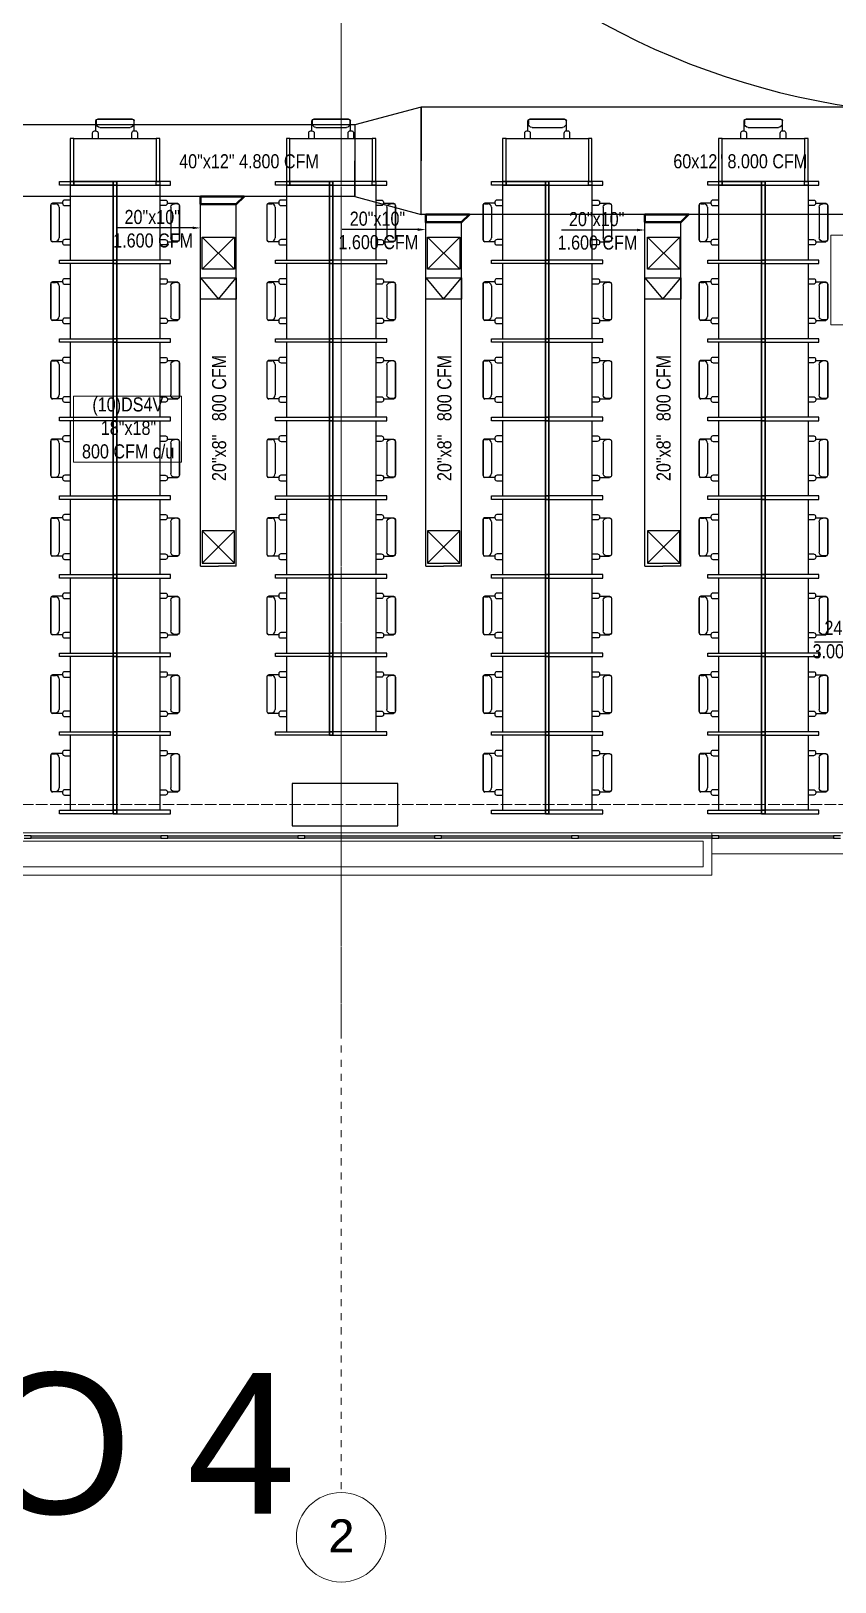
# Model space of a CAD drawing. Header units: inches. Extents: x -3 to 209, y -384 to 20.
# Drawn here: x 134.1 to 145.52, y -120.53 to -98.51 of the extents above; entities that cross this region are included whole.
import ezdxf
from ezdxf import colors
from ezdxf.entities.mleader import LeaderData, LeaderLine
from ezdxf.math import Vec2, Vec3

# ---------------------------------------------------------------- set-up
doc = ezdxf.new("R2010")
doc.units = ezdxf.units.IN
doc.header["$MEASUREMENT"] = 0
for name, pattern in [('Grid Line', [0.022225, 0.0127, -0.003175, 0.003175, -0.003175]), ('Grid Line 1_2_', [0.022225, 0.0127, -0.003175, 0.003175, -0.003175]), ('Hidden', [7.1438, 4.7625, -2.3813]), ('HIDDEN2', [0.1875, 0.125, -0.0625])]:
    doc.linetypes.add(name, pattern=pattern)
for name, color, linetype, lineweight in [('A-GLAZ-CURT', 253, 'Continuous', 9), ('A-GLAZ-CWMG', 253, 'Continuous', 9), ('HVAC -Textos Equipos', 2, 'Continuous', 9), ('HVAC -Textos Rejillas', 2, 'Continuous', 9), ('HVAC -Textos Retorno', 2, 'Continuous', 9), ('HVAC -Textos Suministro', 7, 'Continuous', 9), ('HVAC Suministro', 5, 'Continuous', 40), ('S-COLS', 6, 'Continuous', 13), ('S-GRID', 253, 'Continuous', 9), ('S-GRID-IDEN', 253, 'Continuous', 9)]:
    doc.layers.add(name, color=color, linetype=linetype, lineweight=lineweight)
for name, color, linetype in [('A-WALL', 253, 'Continuous'), ('Arquitectura', 251, 'Continuous'), ('HVAC-Accesorios', 1, 'Continuous'), ('HVAC-Rejillas', 2, 'HIDDEN2'), ('HVAC-Suministro', 170, 'Continuous'), ('NFF-FURN', 253, 'Continuous')]:
    doc.layers.add(name, color=color, linetype=linetype)
doc.styles.add('Arial', font='arial.ttf', dxfattribs={"height": 0.225})
doc.styles.add('Arial Narrow', font='ARIALN.TTF', dxfattribs={"height": 0.00295})
doc.styles.get("Standard").update_dxf_attribs({"font": 'arial.ttf'})

# ---------------------------------------------------------------- blocks, each defined once
blk = doc.blocks.new('ds')
at = {"linetype": 'ByBlock', "lineweight": -2}
for p, q in [((-0.0127, -0.0127), (0.0127, 0.0127)), ((-0.0127, 0.0127), (0.0127, -0.0127)), ((-0.0127, -0.0127), (-0.0127, 0.0127)), ((-0.0127, 0.0127), (0.0127, 0.0127)), ((0.0127, 0.0127), (0.0127, -0.0127)), ((0.0127, -0.0127), (-0.0127, -0.0127))]:
    blk.add_line(p, q, dxfattribs=at)
blk = doc.blocks.new('*U68')
blk.add_lwpolyline([(-0.26, -0.057), (-0.26, 0), (0, 0), (0.057, -0.057), (-0.26, -0.057)])
blk = doc.blocks.new('Grid - Grid Head - Circle-V14-COMUNICACIONES PISO 5 AVA')
at = {"layer": 'S-GRID-IDEN', "linetype": 'ByBlock', "lineweight": -2}
blk.add_circle((0, 0), 0.00635, dxfattribs=at)
blk = doc.blocks.new('nci')
at = {"layer": 'NFF-FURN', "linetype": 'ByBlock', "lineweight": -2}
for p, q in [((717, -265), (635, -265)), ((635, -342), (712, -342)), ((744, -310), (744, -292)), ((744, -310), (886, -310)), ((793, -799), (793, -367)), ((889, -316), (844, -316)), ((911, -831), (911, -335)), ((915, -824), (915, -342)), ((711, -824), (635, -824)), ((743, -874), (743, -856)), ((743, -856), (886, -856)), ((889, -850), (844, -850)), ((635, -901), (716, -901))]:
    blk.add_line(p, q, dxfattribs=at)
for points in [[(-25, -50), (25, -50), (25, 0), (-25, 0)], [(25, -1116), (-25, -1116), (-25, -50), (25, -50)], [(25, -50), (25, -1116), (635, -1116), (635, -50)], [(-25, -1116), (25, -1116), (25, -1166), (-25, -1166)]]:
    blk.add_lwpolyline(points, close=True, dxfattribs=at)
for points in [[(25, 0), (789, 0), (789, -50), (25, -50), (25, 0)], [(25, -1116), (789, -1116), (789, -1166), (25, -1166), (25, -1116)]]:
    blk.add_lwpolyline(points, dxfattribs=at)
for centre, radius, start, end in [((712, -310), 32.3, 270, 0), ((717, -292), 26.9, 0, 90), ((844, -367), 50.8, 90, 180), ((886, -335), 25.4, 0, 90), ((889, -342), 25.4, 0, 90), ((711, -856), 32.3, 0, 90), ((716, -874), 26.9, 270, 0), ((844, -799), 50.8, 180, 270), ((886, -831), 25.4, 270, 0), ((889, -824), 25.4, 270, 0)]:
    blk.add_arc(centre, radius, start, end, dxfattribs=at)
blk = doc.blocks.new('tlws')
at = {"layer": 'NFF-FURN', "linetype": 'ByBlock', "lineweight": -2}
for p, q in [((-318, -610), (-318, -691)), ((-241, -686), (-241, -610)), ((241, -610), (241, -687)), ((318, -692), (318, -610)), ((-291, -718), (-273, -718)), ((-273, -718), (-273, -861)), ((-267, -864), (-267, -819)), ((-216, -768), (216, -768)), ((267, -864), (267, -819)), ((273, -719), (291, -719)), ((273, -719), (273, -861)), ((-248, -886), (248, -886)), ((-241, -890), (241, -890))]:
    blk.add_line(p, q, dxfattribs=at)
for points in [[(-585, 50), (-585, 0), (-635, 0), (-635, 50)], [(-585, 0), (-585, 50), (585, 50), (585, 0)], [(585, 0), (-585, 0), (-585, -610), (585, -610)], [(585, 50), (585, 0), (635, 0), (635, 50)]]:
    blk.add_lwpolyline(points, close=True, dxfattribs=at)
for points in [[(-585, 0), (-585, -610), (-635, -610), (-635, 0), (-585, 0)], [(635, 0), (635, -610), (585, -610), (585, 0), (635, 0)]]:
    blk.add_lwpolyline(points, dxfattribs=at)
for centre, radius, start, end in [((-291, -691), 26.9, 180, 270), ((-273, -686), 32.3, 270, 0), ((-248, -861), 25.4, 180, 270), ((-216, -819), 50.8, 90, 180), ((-241, -864), 25.4, 180, 270), ((216, -819), 50.8, 0, 90), ((273, -687), 32.3, 180, 270), ((241, -864), 25.4, 270, 0), ((248, -861), 25.4, 270, 0), ((291, -692), 26.9, 270, 0)]:
    blk.add_arc(centre, radius, start, end, dxfattribs=at)

msp = doc.modelspace()

# ---------------------------------------------------------------- linework, layer by layer
at = {"layer": 'A-GLAZ-CURT', "lineweight": 18}
for p, q in [((135.942, -109.938), (134.099, -109.938)), ((134.099, -109.938), (134.099, -109.963)), ((134.099, -109.963), (135.942, -109.963)), ((135.942, -109.963), (135.942, -109.938)), ((137.885, -109.938), (136.042, -109.938)), ((136.042, -109.938), (136.042, -109.963)), ((136.042, -109.963), (137.885, -109.963)), ((137.885, -109.963), (137.885, -109.938)), ((139.828, -109.938), (137.985, -109.938)), ((137.985, -109.938), (137.985, -109.963)), ((137.985, -109.963), (139.828, -109.963)), ((139.828, -109.963), (139.828, -109.938)), ((141.771, -109.938), (139.928, -109.938)), ((139.928, -109.938), (139.928, -109.963)), ((139.928, -109.963), (141.771, -109.963)), ((141.771, -109.963), (141.771, -109.938)), ((143.765, -109.938), (141.871, -109.938)), ((141.871, -109.938), (141.871, -109.963)), ((141.871, -109.963), (143.765, -109.963)), ((143.765, -109.963), (143.765, -109.938)), ((145.494, -109.938), (143.865, -109.938)), ((143.865, -109.938), (143.865, -109.963)), ((143.865, -109.963), (145.494, -109.963)), ((145.494, -109.963), (145.494, -109.938))]:
    msp.add_line(p, q, dxfattribs=at)
at = {"layer": 'A-GLAZ-CWMG', "lineweight": 25, "extrusion": (0, 0, -1)}
for p, q in [((134.099, -109.936), (133.999, -109.936)), ((133.999, -109.966), (134.099, -109.966)), ((134.099, -109.966), (134.099, -109.936)), ((136.042, -109.936), (135.942, -109.936)), ((135.942, -109.936), (135.942, -109.966)), ((135.942, -109.966), (136.042, -109.966)), ((136.042, -109.966), (136.042, -109.936)), ((137.985, -109.936), (137.885, -109.936)), ((137.885, -109.936), (137.885, -109.966)), ((137.885, -109.966), (137.985, -109.966)), ((137.985, -109.966), (137.985, -109.936)), ((139.928, -109.936), (139.828, -109.936)), ((139.828, -109.936), (139.828, -109.966)), ((139.828, -109.966), (139.928, -109.966)), ((139.928, -109.966), (139.928, -109.936)), ((141.871, -109.936), (141.771, -109.936)), ((141.771, -109.936), (141.771, -109.966)), ((141.771, -109.966), (141.871, -109.966)), ((141.871, -109.966), (141.871, -109.936)), ((145.594, -109.936), (145.494, -109.936)), ((145.494, -109.936), (145.494, -109.966)), ((145.494, -109.966), (145.594, -109.966))]:
    msp.add_line(p, q, dxfattribs=at)
at = {"layer": 'A-GLAZ-CWMG'}
for p, q in [((135.942, -109.936), (134.099, -109.936)), ((135.942, -109.966), (134.099, -109.966)), ((137.885, -109.936), (136.042, -109.936)), ((137.885, -109.966), (136.042, -109.966)), ((139.828, -109.936), (137.985, -109.936)), ((139.828, -109.966), (137.985, -109.966)), ((141.771, -109.936), (139.928, -109.936)), ((141.771, -109.966), (139.928, -109.966)), ((143.765, -109.936), (141.871, -109.936)), ((143.765, -109.966), (141.871, -109.966)), ((145.494, -109.936), (143.865, -109.936)), ((145.494, -109.966), (143.865, -109.966))]:
    msp.add_line(p, q, dxfattribs=at)
at = {"layer": 'A-GLAZ-CWMG', "lineweight": 25}
for p, q in [((143.865, -109.936), (143.765, -109.936)), ((143.765, -109.936), (143.765, -109.966)), ((143.765, -109.966), (143.865, -109.966)), ((143.865, -109.966), (143.865, -109.936))]:
    msp.add_line(p, q, dxfattribs=at)
at = {"layer": 'A-WALL', "lineweight": 9}
for p, q in [((143.645, -110.011), (128.21, -110.011)), ((128.221, -109.891), (143.645, -109.891)), ((143.765, -109.891), (143.645, -109.891)), ((143.645, -110.374), (143.645, -110.011)), ((143.765, -109.891), (147.31, -109.891)), ((143.765, -109.891), (143.765, -109.936)), ((143.765, -109.966), (143.765, -110.374)), ((147.31, -110.191), (143.765, -110.191)), ((126.483, -110.374), (143.645, -110.374)), ((143.765, -110.494), (126.483, -110.494)), ((143.765, -110.494), (143.765, -110.374))]:
    msp.add_line(p, q, dxfattribs=at)
at = {"layer": 'HVAC -Textos Equipos', "color": 1}
msp.add_lwpolyline([(145.456, -101.408), (146.559, -101.408), (146.559, -102.679), (145.456, -102.679)], close=True, dxfattribs=at)
at = {"layer": 'HVAC -Textos Suministro'}
msp.add_lwpolyline([(136.236, -104.627), (134.698, -104.627), (134.698, -103.692), (136.236, -103.692)], close=True, dxfattribs=at)
at = {"layer": 'HVAC-Accesorios', "color": 1, "linetype": 'Hidden'}
msp.add_arc((147.293, -89.128), 10.567, 238.4531, 261.8033, dxfattribs=at)
at = {"layer": 'HVAC-Suministro'}
for p, q in [((145.708, -99.587), (139.638, -99.587)), ((139.638, -99.587), (139.638, -100.349)), ((138.697, -99.841), (133.431, -99.841)), ((138.697, -99.841), (138.697, -100.349)), ((138.697, -100.857), (138.697, -100.349)), ((139.638, -101.111), (139.638, -100.349)), ((138.697, -100.857), (133.431, -100.857)), ((136.504, -106.107), (136.504, -100.968)), ((136.504, -100.968), (136.758, -100.968)), ((137.012, -100.968), (136.758, -100.968)), ((137.012, -106.107), (137.012, -100.968)), ((145.708, -101.111), (139.638, -101.111)), ((139.703, -106.107), (139.703, -101.222)), ((139.703, -101.222), (139.957, -101.222)), ((140.211, -101.222), (139.957, -101.222)), ((140.211, -106.107), (140.211, -101.222)), ((142.816, -106.107), (142.816, -101.222)), ((142.816, -101.222), (143.07, -101.222)), ((143.324, -101.222), (143.07, -101.222)), ((143.324, -106.107), (143.324, -101.222)), ((136.504, -106.107), (136.758, -106.107)), ((137.012, -106.107), (136.758, -106.107)), ((139.703, -106.107), (139.957, -106.107)), ((140.211, -106.107), (139.957, -106.107)), ((142.816, -106.107), (143.07, -106.107)), ((143.324, -106.107), (143.07, -106.107))]:
    msp.add_line(p, q, dxfattribs=at)
msp.add_lwpolyline([(139.638, -99.587), (138.697, -99.841), (138.697, -100.857), (139.638, -101.111)], close=True, dxfattribs=at)
for points in [[(136.504, -102.014), (137.012, -102.014), (137.012, -102.314), (136.504, -102.314), (136.504, -102.014), (136.758, -102.314), (137.012, -102.014)], [(139.703, -102.014), (140.211, -102.014), (140.211, -102.314), (139.703, -102.314), (139.703, -102.014), (139.957, -102.314), (140.211, -102.014)], [(142.816, -102.014), (143.324, -102.014), (143.324, -102.314), (142.816, -102.314), (142.816, -102.014), (143.07, -102.314), (143.324, -102.014)]]:
    msp.add_lwpolyline(points, dxfattribs=at)
at = {"layer": 'S-COLS', "lineweight": 25}
for p, q in [((139.305, -109.191), (137.805, -109.191)), ((137.805, -109.191), (137.805, -109.791)), ((139.305, -109.791), (139.305, -109.191)), ((137.805, -109.791), (139.305, -109.791))]:
    msp.add_line(p, q, dxfattribs=at)
at = {"layer": 'S-GRID', "linetype": 'Grid Line 1_2_'}
for p, q in [((138.501, -65.513), (138.501, -119.259)), ((138.501, -65.513), (138.501, -119.259)), ((118.631, -109.491), (201.813, -109.491)), ((118.631, -109.491), (201.813, -109.491))]:
    msp.add_line(p, q, dxfattribs=at)
at = {"layer": 'S-GRID', "linetype": 'Grid Line'}
for p, q in [((138.501, -70.408), (138.501, -112.801)), ((117.624, -109.491), (200.283, -109.491)), ((123.567, -109.491), (190.878, -109.491))]:
    msp.add_line(p, q, dxfattribs=at)

# ---------------------------------------------------------------- block references
at = {"layer": 'HVAC Suministro', "xscale": -1.953866694221574, "yscale": 1.953866694221574, "zscale": 1.953866694221574, "rotation": 180}
for p in [(137.012, -100.968), (140.211, -101.222), (143.324, -101.222)]:
    msp.add_blockref('*U68', p, dxfattribs=at)
at = {"layer": 'HVAC-Rejillas', "xscale": 18, "yscale": 18, "zscale": 12, "rotation": 180}
for p in [(136.758, -101.662), (139.957, -101.662), (143.083, -101.662)]:
    msp.add_blockref('ds', p, dxfattribs=at)
at = {"layer": 'HVAC-Rejillas', "xscale": -18, "yscale": 18, "zscale": 12}
for p in [(136.758, -105.833), (139.957, -105.833), (143.083, -105.833)]:
    msp.add_blockref('ds', p, dxfattribs=at)
at = {"layer": 'NFF-FURN', "yscale": 0.0009999999999852297, "zscale": 0.0009999999999852297, "rotation": 180}
for name, p, xscale in [('tlws', (135.289, -100.644), -0.0009999999999852297), ('tlws', (138.359, -100.644), -0.0009999999999852297), ('tlws', (141.428, -100.644), -0.0009999999999852297), ('tlws', (144.497, -100.644), -0.0009999999999852297), ('nci', (135.289, -101.81), 0.0009999999999852297), ('nci', (135.289, -101.81), -0.0009999999999852297), ('nci', (138.359, -101.81), 0.0009999999999852297), ('nci', (138.359, -101.81), -0.0009999999999852297), ('nci', (141.428, -101.81), 0.0009999999999852297), ('nci', (141.428, -101.81), -0.0009999999999852297), ('nci', (144.497, -101.81), 0.0009999999999852297), ('nci', (144.497, -101.81), -0.0009999999999852297), ('nci', (135.289, -102.926), 0.0009999999999852297), ('nci', (135.289, -102.926), -0.0009999999999852297), ('nci', (138.359, -102.926), 0.0009999999999852297), ('nci', (138.359, -102.926), -0.0009999999999852297), ('nci', (141.428, -102.926), 0.0009999999999852297), ('nci', (141.428, -102.926), -0.0009999999999852297), ('nci', (144.497, -102.926), 0.0009999999999852297), ('nci', (144.497, -102.926), -0.0009999999999852297), ('nci', (135.289, -104.042), 0.0009999999999852297), ('nci', (135.289, -104.042), -0.0009999999999852297), ('nci', (138.359, -104.042), 0.0009999999999852297), ('nci', (138.359, -104.042), -0.0009999999999852297), ('nci', (141.428, -104.042), 0.0009999999999852297), ('nci', (141.428, -104.042), -0.0009999999999852297), ('nci', (144.497, -104.042), 0.0009999999999852297), ('nci', (144.497, -104.042), -0.0009999999999852297), ('nci', (135.289, -105.158), 0.0009999999999852297), ('nci', (135.289, -105.158), -0.0009999999999852297), ('nci', (138.359, -105.158), 0.0009999999999852297), ('nci', (138.359, -105.158), -0.0009999999999852297), ('nci', (141.428, -105.158), 0.0009999999999852297), ('nci', (141.428, -105.158), -0.0009999999999852297), ('nci', (144.497, -105.158), 0.0009999999999852297), ('nci', (144.497, -105.158), -0.0009999999999852297), ('nci', (135.289, -106.274), 0.0009999999999852297), ('nci', (135.289, -106.274), -0.0009999999999852297), ('nci', (138.359, -106.274), 0.0009999999999852297), ('nci', (138.359, -106.274), -0.0009999999999852297), ('nci', (141.428, -106.274), 0.0009999999999852297), ('nci', (141.428, -106.274), -0.0009999999999852297), ('nci', (144.497, -106.274), 0.0009999999999852297), ('nci', (144.497, -106.274), -0.0009999999999852297), ('nci', (135.289, -107.39), 0.0009999999999852297), ('nci', (135.289, -107.39), -0.0009999999999852297), ('nci', (138.359, -107.39), 0.0009999999999852297), ('nci', (138.359, -107.39), -0.0009999999999852297), ('nci', (141.428, -107.39), 0.0009999999999852297), ('nci', (141.428, -107.39), -0.0009999999999852297), ('nci', (144.497, -107.39), 0.0009999999999852297), ('nci', (144.497, -107.39), -0.0009999999999852297), ('nci', (135.289, -108.506), 0.0009999999999852297), ('nci', (135.289, -108.506), -0.0009999999999852297), ('nci', (138.359, -108.506), 0.0009999999999852297), ('nci', (138.359, -108.506), -0.0009999999999852297), ('nci', (141.428, -108.506), 0.0009999999999852297), ('nci', (141.428, -108.506), -0.0009999999999852297), ('nci', (144.497, -108.506), 0.0009999999999852297), ('nci', (144.497, -108.506), -0.0009999999999852297), ('nci', (135.289, -109.622), 0.0009999999999852297), ('nci', (135.289, -109.622), -0.0009999999999852297), ('nci', (141.428, -109.622), 0.0009999999999852297), ('nci', (141.428, -109.622), -0.0009999999999852297), ('nci', (144.497, -109.622), 0.0009999999999852297), ('nci', (144.497, -109.622), -0.0009999999999852297)]:
    msp.add_blockref(name, p, dxfattribs=dict(at, xscale=xscale))

# ---------------------------------------------------------------- texts
at = {"layer": 'Arquitectura', "color": 1, "insert": (128.853, -117.56), "char_height": 2, "attachment_point": 1}
msp.add_mtext_dynamic_manual_height_columns('PISO 4', width=20.42695, gutter_width=1, heights=[0], dxfattribs=at)
at = {"layer": 'HVAC -Textos Retorno', "insert": (144.737, -106.881), "char_height": 0.2, "width": 2.02741, "attachment_point": 1, "style": 'Arial Narrow'}
msp.add_mtext('\\pi0.62885;24"x14" \\P\\pi0.46022;3.000 CFM', dxfattribs=at)
at = {"layer": 'HVAC -Textos Suministro', "char_height": 0.2, "attachment_point": 1, "style": 'Arial Narrow'}
for s, insert, width in [('40"x12" 4.800 CFM', (136.201, -100.257), 2.11884), ('60x12" 8.000 CFM', (143.219, -100.257), 2.11884), ('\\pi0.62885;20"x10" \\P\\pi0.46793;1.600 CFM', (134.796, -101.048), 2.02741), ('\\pi0.62885;20"x10" \\P\\pi0.46793;1.600 CFM', (137.995, -101.072), 2.02741), ('\\pi0.62885;20"x10" \\P\\pi0.46793;1.600 CFM', (141.108, -101.078), 2.02741), ('\\pi0.32224;(10)DS4V\\P\\pi0.44162;18"x18"\\P\\pi0.17456;800 CFM c/u', (134.646, -103.709), 1.6348)]:
    msp.add_mtext(s, dxfattribs=dict(at, insert=insert, width=width))
at = {"layer": 'HVAC -Textos Suministro', "char_height": 0.2, "width": 1.85936, "attachment_point": 1, "rotation": 90, "style": 'Arial Narrow'}
for insert in [(136.668, -104.898), (139.867, -104.898), (142.98, -104.898)]:
    msp.add_mtext('20"x8"   800 CFM', dxfattribs=dict(at, insert=insert))
at = {"layer": 'S-GRID-IDEN', "insert": (138.501, -119.639), "char_height": 0.468, "width": 0.43434, "attachment_point": 2, "line_spacing_factor": 0.938532, "style": 'Arial', "bg_fill": 3, "box_fill_scale": 1.25, "bg_fill_color": 0, "bg_fill_transparency": 0}
msp.add_mtext('2', dxfattribs=at)

# ---------------------------------------------------------------- leaders
at = {"layer": 'HVAC -Textos Rejillas'}
ml = msp.add_multileader_mtext('Standard', dxfattribs=at)
ml.set_content('', color=256)
ml.set_leader_properties()
ml.build(insert=Vec2(0, 0))
ml.multileader.update_dxf_attribs({"dogleg_length": 0.36, "arrow_head_size": 0.113})
ctx = ml.context
ctx.base_point, ctx.char_height, ctx.arrow_head_size, ctx.landing_gap_size, ctx.plane_origin, ctx.plane_x_axis, ctx.plane_y_axis = Vec3(145.223, -107.184), 0.113, 0.113, 0.0564, Vec3(140.313, -107.67), Vec3(-1, 0), Vec3(0, -1)
notes = []
notes.append((ctx, [(1, (1, 1, 0), (146.22, -107.184), (-1, 0), 0.997, [(0, [(146.634, -107.184)], 0, [])])]))
ctx.mtext.insert, ctx.mtext.text_direction, ctx.mtext.rotation, ctx.mtext.flow_direction = Vec3(145.167, -107.24), Vec3(-1, 0), 3.141593, 5
at = {"layer": 'HVAC -Textos Suministro'}
ml = msp.add_multileader_mtext('Standard', dxfattribs=at)
ml.set_content('', color=256)
ml.set_leader_properties()
ml.build(insert=Vec2(0, 0))
ml.multileader.update_dxf_attribs({"dogleg_length": 0.36, "arrow_head_size": 0.113})
ctx = ml.context
ctx.base_point, ctx.char_height, ctx.arrow_head_size, ctx.landing_gap_size, ctx.plane_origin, ctx.plane_x_axis, ctx.plane_y_axis = Vec3(135.318, -101.303), 0.113, 0.113, 0.0564, Vec3(131.022, -100.805), Vec3(-1, 0), Vec3(0, -1)
notes.append((ctx, [(1, (1, 1, 0), (135.532, -101.303), (-1, 0), 0.214, [(0, [(136.504, -101.303)], 0, [])])]))
ctx.mtext.insert, ctx.mtext.text_direction, ctx.mtext.rotation, ctx.mtext.flow_direction = Vec3(135.262, -101.359), Vec3(-1, 0), 3.141593, 5
ml = msp.add_multileader_mtext('Standard', dxfattribs=at)
ml.set_content('', color=256)
ml.set_leader_properties()
ml.build(insert=Vec2(0, 0))
ml.multileader.update_dxf_attribs({"dogleg_length": 0.36, "arrow_head_size": 0.113})
ctx = ml.context
ctx.base_point, ctx.char_height, ctx.arrow_head_size, ctx.landing_gap_size, ctx.plane_origin, ctx.plane_x_axis, ctx.plane_y_axis = Vec3(138.517, -101.327), 0.113, 0.113, 0.0564, Vec3(134.22, -100.829), Vec3(-1, 0), Vec3(0, -1)
notes.append((ctx, [(1, (1, 1, 0), (138.731, -101.327), (-1, 0), 0.214, [(0, [(139.703, -101.327)], 0, [])])]))
ctx.mtext.insert, ctx.mtext.text_direction, ctx.mtext.rotation, ctx.mtext.flow_direction = Vec3(138.461, -101.383), Vec3(-1, 0), 3.141593, 5
ml = msp.add_multileader_mtext('Standard', dxfattribs=at)
ml.set_content('', color=256)
ml.set_leader_properties()
ml.build(insert=Vec2(0, 0))
ml.multileader.update_dxf_attribs({"dogleg_length": 0.36, "arrow_head_size": 0.113})
ctx = ml.context
ctx.base_point, ctx.char_height, ctx.arrow_head_size, ctx.landing_gap_size, ctx.plane_origin, ctx.plane_x_axis, ctx.plane_y_axis = Vec3(141.63, -101.333), 0.113, 0.113, 0.0564, Vec3(137.333, -100.835), Vec3(-1, 0), Vec3(0, -1)
notes.append((ctx, [(1, (1, 1, 0), (141.844, -101.333), (-1, 0), 0.214, [(0, [(142.816, -101.333)], 0, [])])]))
ctx.mtext.insert, ctx.mtext.text_direction, ctx.mtext.rotation, ctx.mtext.flow_direction = Vec3(141.574, -101.39), Vec3(-1, 0), 3.141593, 5
for ctx, leaders in notes:
    for number, flags, end, landing, length, lines in leaders:
        leader = LeaderData()
        leader.index, (leader.has_last_leader_line, leader.has_dogleg_vector, leader.attachment_direction) = number, flags
        leader.last_leader_point, leader.dogleg_vector, leader.dogleg_length = Vec3(end), Vec3(landing), length
        for number, points, colour, breaks in lines:
            line = LeaderLine()
            line.index, line.vertices, line.color, line.breaks = number, Vec3.list(points), colors.encode_raw_color(colour), breaks
            leader.lines.append(line)
        ctx.leaders.append(leader)

# ---------------------------------------------------------------- next in the draw order: linework, layer by layer
at = {"layer": 'S-GRID-IDEN'}
msp.add_circle((138.501, -119.894), 0.635, dxfattribs=at)

# ---------------------------------------------------------------- next in the draw order: block references
at = {"lineweight": 5, "xscale": 99.99999999999993, "yscale": 99.99999999999993, "zscale": 99.99999999999993, "rotation": 180}
msp.add_blockref('Grid - Grid Head - Circle-V14-COMUNICACIONES PISO 5 AVA', (138.501, -119.894), dxfattribs=at)

# ---------------------------------------------------------------- next in the draw order: texts
at = {"layer": 'S-GRID-IDEN', "style": 'Arial'}
msp.add_text('2', height=0.468, dxfattribs=at).set_placement((138.326, -120.107))

doc.saveas('drawing.dxf')
